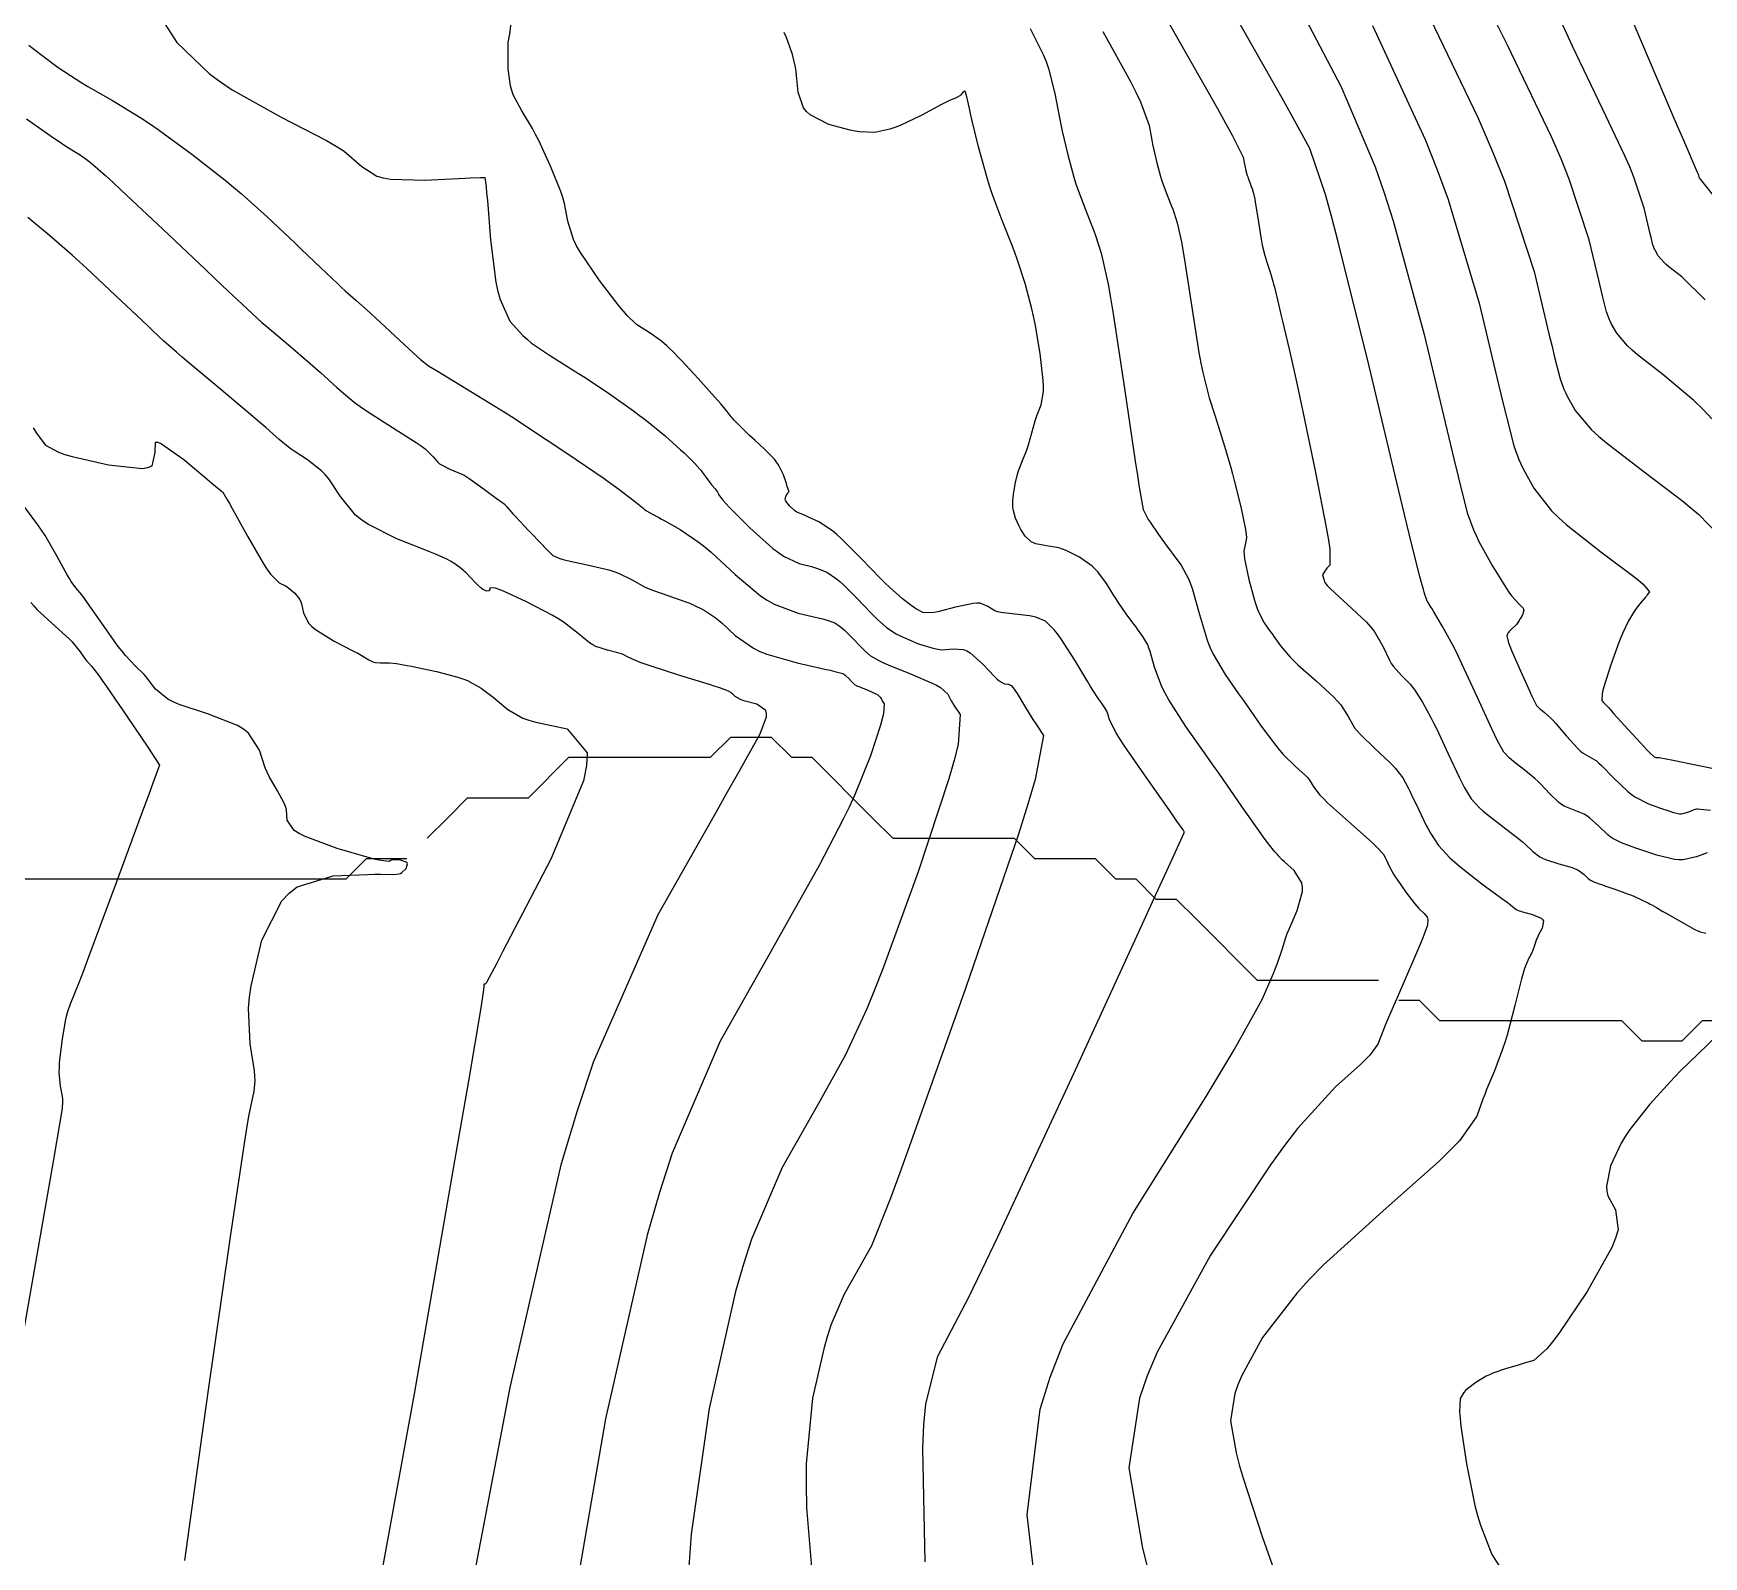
# Model space of a CAD drawing. Header units: metres. Extents: x 837117 to 838477, y 1189012 to 1191015.
# Drawn here: x 837577.6 to 837660.1, y 1189651.8 to 1189727 of the extents above; entities that cross this region are included whole.
import ezdxf

# ---------------------------------------------------------------- set-up
doc = ezdxf.new("R2010")
doc.units = ezdxf.units.M
doc.header["$LTSCALE"] = 0.3
doc.layers.add('COTAS 10', color=1, linetype='Continuous')
doc.layers.add('COTAS INT', color=252, linetype='Continuous')
doc.layers.add('DRENAJE', color=5, linetype='Continuous', lineweight=25)

msp = doc.modelspace()

# ---------------------------------------------------------------- linework, layer by layer
at = {"layer": 'COTAS 10'}
for points, elevation in [([(837660.297, 1189686.548), (837659.766, 1189686.338), (837659.096, 1189686.195), (837658.888, 1189686.195), (837658.671, 1189686.213), (837657.804, 1189686.421), (837656.971, 1189686.709), (837656.775, 1189686.778), (837656.593, 1189686.841), (837656.061, 1189687.028), (837655.626, 1189687.249), (837655.504, 1189687.333), (837655.383, 1189687.428), (837654.943, 1189687.852), (837654.487, 1189688.272), (837654.356, 1189688.363), (837654.222, 1189688.442), (837653.72, 1189688.64), (837653.221, 1189688.841), (837653.089, 1189688.923), (837652.96, 1189689.017), (837652.519, 1189689.451), (837652.064, 1189689.944), (837651.927, 1189690.076), (837651.785, 1189690.205), (837651.23, 1189690.651), (837650.722, 1189691.047), (837650.61, 1189691.143), (837650.51, 1189691.234), (837650.251, 1189691.516), (837649.943, 1189692.078), (837649.813, 1189692.345), (837649.663, 1189692.661), (837648.957, 1189694.205), (837648.183, 1189695.876), (837647.99, 1189696.272), (837647.806, 1189696.639), (837647.218, 1189697.723), (837646.788, 1189698.447), (837646.703, 1189698.588), (837646.634, 1189698.701), (837646.511, 1189698.894), (837646.483, 1189698.932), (837646.474, 1189698.949), (837646.465, 1189698.969), (837646.426, 1189699.061), (837646.352, 1189699.297), (837646.32, 1189699.407), (837646.283, 1189699.536), (837646.108, 1189700.164), (837645.596, 1189702.217), (837645.347, 1189703.245), (837645.051, 1189704.472), (837643.593, 1189710.563), (837642.073, 1189716.709), (837641.738, 1189717.971), (837641.44, 1189719.042), (837640.672, 1189721.32), (837639.722, 1189723.067), (837639.309, 1189723.802), (837638.831, 1189724.647), (837636.563, 1189728.608)], 1640), ([(837621.679, 1189651.527), (837621.564, 1189657.123), (837621.614, 1189658.304), (837621.7, 1189659.326), (837622.308, 1189661.69), (837623.832, 1189664.602), (837624.496, 1189665.97), (837625.265, 1189667.582), (837628.916, 1189675.43), (837632.404, 1189683.028), (837633.07, 1189684.481), (837633.607, 1189685.653), (837634.464, 1189687.535), (837634.463, 1189687.583), (837634.458, 1189687.598), (837634.452, 1189687.614), (837634.416, 1189687.678), (837634.11, 1189688.11), (837633.935, 1189688.358), (837633.72, 1189688.662), (837632.616, 1189690.221), (837631.506, 1189691.835), (837631.287, 1189692.172), (837631.106, 1189692.462), (837630.774, 1189693.112), (837630.691, 1189693.411), (837630.667, 1189693.478), (837630.643, 1189693.539), (837630.552, 1189693.704), (837630.446, 1189693.846), (837630.412, 1189693.892), (837630.376, 1189693.941), (837630.23, 1189694.142), (837629.954, 1189694.568), (837629.836, 1189694.76), (837629.701, 1189694.982), (837629.062, 1189696.052), (837628.38, 1189697.123), (837628.217, 1189697.347), (837628.066, 1189697.54), (837627.611, 1189697.974), (837627.147, 1189698.168), (837626.989, 1189698.208), (837626.819, 1189698.243), (837626.098, 1189698.323), (837625.407, 1189698.408), (837625.255, 1189698.447), (837625.12, 1189698.492), (837624.775, 1189698.709), (837624.388, 1189698.86), (837624.226, 1189698.863), (837624.041, 1189698.85), (837623.175, 1189698.662), (837622.306, 1189698.443), (837622.118, 1189698.41), (837621.954, 1189698.388), (837621.553, 1189698.408), (837621.246, 1189698.57), (837621.141, 1189698.638), (837621.028, 1189698.716), (837620.547, 1189699.082), (837619.909, 1189699.65), (837619.696, 1189699.856), (837619.468, 1189700.083), (837618.514, 1189701.078), (837617.551, 1189702.045), (837617.317, 1189702.254), (837617.097, 1189702.437), (837616.419, 1189702.888), (837615.921, 1189703.122), (837615.815, 1189703.169), (837615.722, 1189703.209), (837615.497, 1189703.289), (837615.336, 1189703.363), (837615.283, 1189703.4), (837615.225, 1189703.443), (837614.988, 1189703.658), (837614.802, 1189703.897), (837614.777, 1189703.956), (837614.764, 1189704.011), (837614.814, 1189704.187), (837614.909, 1189704.318), (837614.925, 1189704.346), (837614.936, 1189704.37), (837614.939, 1189704.425), (837614.916, 1189704.456), (837614.912, 1189704.465), (837614.909, 1189704.474), (837614.903, 1189704.505), (837614.868, 1189704.63), (837614.847, 1189704.698), (837614.819, 1189704.78), (837614.677, 1189705.196), (837614.429, 1189705.698), (837614.335, 1189705.835), (837614.231, 1189705.971), (837613.765, 1189706.453), (837613.257, 1189706.911), (837613.127, 1189707.032), (837613.001, 1189707.15), (837612.582, 1189707.555), (837612.239, 1189707.909), (837612.161, 1189707.995), (837612.09, 1189708.076), (837611.894, 1189708.323), (837611.584, 1189708.703), (837611.442, 1189708.867), (837611.275, 1189709.057), (837610.467, 1189709.953), (837609.641, 1189710.848), (837609.463, 1189711.037), (837609.307, 1189711.2), (837608.925, 1189711.575), (837608.668, 1189711.787), (837608.59, 1189711.847), (837608.509, 1189711.908), (837608.192, 1189712.131), (837607.868, 1189712.346), (837607.783, 1189712.401), (837607.699, 1189712.454), (837607.413, 1189712.631), (837606.966, 1189713.065), (837606.782, 1189713.28), (837606.571, 1189713.536), (837605.588, 1189714.806), (837604.648, 1189716.19), (837604.463, 1189716.519), (837604.311, 1189716.825), (837604.037, 1189717.731), (837603.869, 1189718.606), (837603.785, 1189718.891), (837603.684, 1189719.196), (837603.181, 1189720.452), (837602.591, 1189721.709), (837602.434, 1189722.014), (837602.28, 1189722.301), (837601.75, 1189723.181), (837601.336, 1189723.961), (837601.256, 1189724.185), (837601.192, 1189724.411), (837601.082, 1189725.256), (837601.077, 1189725.982), (837601.077, 1189726.134), (837601.078, 1189726.265), (837601.09, 1189726.562), (837601.11, 1189726.721), (837601.117, 1189726.765), (837601.125, 1189726.809), (837601.158, 1189726.969), (837601.227, 1189727.517)], 1630), ([(837660.19, 1189713.851), (837659.036, 1189714.987), (837658.398, 1189715.476), (837658.262, 1189715.593), (837658.145, 1189715.701), (837657.87, 1189716.023), (837657.735, 1189716.269), (837657.705, 1189716.329), (837657.679, 1189716.385), (837657.615, 1189716.559), (837657.522, 1189716.928), (837657.479, 1189717.109), (837657.427, 1189717.322), (837657.175, 1189718.375), (837656.676, 1189719.9), (837656.468, 1189720.411), (837656.231, 1189720.962), (837655.123, 1189723.27), (837653.637, 1189726.362), (837653.161, 1189727.406)], 1650), ([(837577.628, 1189707.517), (837577.76, 1189707.317), (837577.881, 1189707.138), (837578.231, 1189706.669), (837578.879, 1189706.318), (837579.188, 1189706.214), (837579.553, 1189706.106), (837581.341, 1189705.691), (837583.007, 1189705.521), (837583.296, 1189705.568), (837583.509, 1189705.655), (837583.656, 1189706.311), (837583.663, 1189706.816), (837583.788, 1189706.809), (837583.967, 1189706.739), (837585.06, 1189705.953), (837586.222, 1189704.984), (837586.446, 1189704.797), (837586.626, 1189704.646), (837586.923, 1189704.398), (837586.944, 1189704.38), (837586.958, 1189704.37), (837586.989, 1189704.35), (837587.197, 1189704.005), (837587.315, 1189703.794), (837587.46, 1189703.534), (837588.204, 1189702.181), (837589.004, 1189700.807), (837589.183, 1189700.534), (837589.345, 1189700.307), (837589.78, 1189699.878), (837590.091, 1189699.723), (837590.176, 1189699.669), (837590.259, 1189699.611), (837590.552, 1189699.363), (837590.791, 1189699.041), (837590.841, 1189698.937), (837590.883, 1189698.827), (837590.974, 1189698.373), (837591.233, 1189697.859), (837591.381, 1189697.711), (837591.563, 1189697.56), (837592.493, 1189696.994), (837593.452, 1189696.497), (837593.652, 1189696.391), (837593.823, 1189696.297), (837594.202, 1189696.073), (837594.408, 1189695.966), (837594.469, 1189695.947), (837594.532, 1189695.934), (837594.775, 1189695.923), (837595.052, 1189695.929), (837595.137, 1189695.926), (837595.226, 1189695.92), (837595.574, 1189695.881), (837596.102, 1189695.79), (837596.305, 1189695.751), (837596.531, 1189695.706), (837597.551, 1189695.496), (837598.605, 1189695.219), (837598.852, 1189695.133), (837599.081, 1189695.042), (837599.746, 1189694.676), (837600.277, 1189694.273), (837600.42, 1189694.159), (837600.562, 1189694.042), (837601.06, 1189693.611), (837601.809, 1189693.196), (837602.108, 1189693.091), (837602.446, 1189692.989), (837604.001, 1189692.657), (837604.98, 1189691.485), (837604.956, 1189690.854), (837604.803, 1189690.091), (837603.184, 1189686.227), (837601.205, 1189682.415), (837600.825, 1189681.684), (837600.517, 1189681.094), (837600.014, 1189680.134), (837599.989, 1189680.098), (837599.979, 1189680.084), (837599.968, 1189680.067), (837599.955, 1189680.06), (837599.95, 1189680.059), (837599.943, 1189680.058), (837599.913, 1189680.06), (837599.886, 1189680.054), (837599.882, 1189680.05), (837599.879, 1189680.043), (837599.878, 1189680.008), (837599.884, 1189679.972), (837599.885, 1189679.965), (837599.886, 1189679.959), (837599.887, 1189679.948), (837599.862, 1189679.784), (837599.847, 1189679.681), (837599.828, 1189679.554), (837599.731, 1189678.887), (837599.153, 1189675.461), (837598.832, 1189673.594), (837598.44, 1189671.329), (837596.441, 1189659.834), (837594.328, 1189648.281)], 1620)]:
    msp.add_lwpolyline(points, dxfattribs=dict(at, elevation=elevation))
at = {"layer": 'COTAS INT'}
for points, elevation in [([(837631.889, 1189730.741), (837634.02, 1189726.955), (837636.105, 1189723.297), (837636.507, 1189722.576), (837636.833, 1189721.981), (837637.375, 1189720.888), (837637.424, 1189720.623), (837637.439, 1189720.55), (837637.454, 1189720.478), (837637.514, 1189720.222), (837637.58, 1189719.979), (837637.6, 1189719.916), (837637.62, 1189719.854), (837637.699, 1189719.645), (837637.777, 1189719.449), (837637.797, 1189719.396), (837637.816, 1189719.342), (837637.879, 1189719.153), (837637.952, 1189718.813), (837637.978, 1189718.665), (837638.007, 1189718.494), (837638.131, 1189717.68), (837638.264, 1189716.839), (837638.298, 1189716.651), (837638.332, 1189716.482), (837638.445, 1189716.031), (837638.551, 1189715.701), (837638.581, 1189715.608), (837638.611, 1189715.514), (837638.72, 1189715.169), (837638.841, 1189714.755), (837638.878, 1189714.617), (837638.917, 1189714.469), (837639.069, 1189713.852), (837639.259, 1189713.053), (837639.321, 1189712.79), (837639.387, 1189712.509), (837639.661, 1189711.346), (837640.042, 1189709.642), (837640.176, 1189709.021), (837640.322, 1189708.336), (837640.955, 1189705.321), (837641.497, 1189702.529), (837641.587, 1189701.984), (837641.651, 1189701.538), (837641.662, 1189700.751), (837641.511, 1189700.59), (837641.471, 1189700.539), (837641.433, 1189700.485), (837641.303, 1189700.265), (837641.417, 1189699.896), (837641.533, 1189699.747), (837641.685, 1189699.579), (837642.536, 1189698.805), (837643.467, 1189697.933), (837643.669, 1189697.703), (837643.846, 1189697.479), (837644.286, 1189696.711), (837644.597, 1189696.046), (837644.693, 1189695.887), (837644.795, 1189695.738), (837645.198, 1189695.291), (837645.621, 1189694.861), (837645.735, 1189694.723), (837645.847, 1189694.577), (837646.24, 1189693.981), (837646.667, 1189693.196), (837646.8, 1189692.93), (837646.94, 1189692.643), (837647.501, 1189691.432), (837648.042, 1189690.272), (837648.17, 1189690.017), (837648.289, 1189689.79), (837648.637, 1189689.211), (837649.05, 1189688.762), (837649.21, 1189688.617), (837649.389, 1189688.463), (837650.197, 1189687.833), (837650.995, 1189687.226), (837651.167, 1189687.086), (837651.318, 1189686.958), (837651.687, 1189686.6), (837652.024, 1189686.339), (837652.154, 1189686.273), (837652.301, 1189686.21), (837652.966, 1189686.004), (837653.626, 1189685.809), (837653.769, 1189685.752), (837653.896, 1189685.694), (837654.21, 1189685.475), (837654.414, 1189685.278), (837654.47, 1189685.235), (837654.526, 1189685.196), (837654.727, 1189685.094), (837655.011, 1189684.994), (837655.12, 1189684.956), (837655.24, 1189684.914), (837655.783, 1189684.727), (837656.358, 1189684.518), (837656.5, 1189684.463), (837656.634, 1189684.409), (837657.054, 1189684.223), (837657.392, 1189684.055), (837657.474, 1189684.012), (837657.551, 1189683.97), (837657.788, 1189683.833), (837658.104, 1189683.644), (837658.231, 1189683.571), (837658.374, 1189683.488), (837659.034, 1189683.11), (837659.687, 1189682.759), (837659.826, 1189682.694), (837659.946, 1189682.642), (837660.229, 1189682.567)], 1638), ([(837660.523, 1189707.976), (837660.076, 1189708.445), (837659.637, 1189708.879), (837658.109, 1189710.166), (837656.857, 1189711.126), (837656.592, 1189711.355), (837656.361, 1189711.567), (837655.822, 1189712.2), (837655.556, 1189712.682), (837655.499, 1189712.799), (837655.448, 1189712.91), (837655.322, 1189713.25), (837655.14, 1189713.975), (837655.054, 1189714.328), (837654.953, 1189714.748), (837654.459, 1189716.813), (837653.48, 1189719.804), (837653.073, 1189720.807), (837652.607, 1189721.886), (837650.434, 1189726.415), (837648.145, 1189731.005)], 1648), ([(837645.745, 1189729.56), (837648.983, 1189722.811), (837649.677, 1189721.203), (837650.283, 1189719.708), (837651.742, 1189715.25), (837652.479, 1189712.173), (837652.63, 1189711.548), (837652.758, 1189711.022), (837653.029, 1189709.941), (837653.216, 1189709.434), (837653.292, 1189709.269), (837653.378, 1189709.095), (837653.774, 1189708.376), (837654.578, 1189707.433), (837654.921, 1189707.117), (837655.317, 1189706.776), (837657.182, 1189705.346), (837659.084, 1189703.907), (837659.503, 1189703.562), (837659.874, 1189703.239), (837660.828, 1189702.261)], 1646), ([(837660.743, 1189718.823), (837659.963, 1189719.807), (837659.938, 1189719.826), (837659.933, 1189719.83), (837659.929, 1189719.835), (837659.918, 1189719.847), (837659.911, 1189719.861), (837659.908, 1189719.868), (837659.905, 1189719.882), (837659.903, 1189719.889), (837659.901, 1189719.897), (837659.891, 1189719.938), (837659.872, 1189719.996), (837659.864, 1189720.016), (837659.855, 1189720.037), (837659.812, 1189720.126), (837659.13, 1189721.719), (837658.717, 1189722.689), (837658.207, 1189723.888), (837655.557, 1189730.126)], 1652), ([(837583.678, 1189728.172), (837584.718, 1189726.553), (837586.339, 1189725.009), (837586.879, 1189724.604), (837587.459, 1189724.209), (837589.879, 1189722.864), (837592.118, 1189721.71), (837592.582, 1189721.437), (837592.98, 1189721.182), (837593.854, 1189720.429), (837594.597, 1189719.946), (837594.912, 1189719.862), (837595.273, 1189719.8), (837596.971, 1189719.759), (837598.612, 1189719.84), (837598.937, 1189719.855), (837599.206, 1189719.867), (837599.713, 1189719.886), (837599.833, 1189719.887), (837599.859, 1189719.887), (837599.881, 1189719.888), (837599.932, 1189719.893), (837599.993, 1189719.425), (837600.021, 1189719.127), (837600.055, 1189718.757), (837600.216, 1189716.813), (837600.479, 1189714.725), (837600.577, 1189714.264), (837600.685, 1189713.854), (837601.164, 1189712.792), (837601.806, 1189712.084), (837602.017, 1189711.896), (837602.242, 1189711.711), (837603.174, 1189711.072), (837604.245, 1189710.41), (837604.557, 1189710.211), (837604.877, 1189710.005), (837606.087, 1189709.202), (837607.272, 1189708.367), (837607.575, 1189708.141), (837607.867, 1189707.917), (837608.83, 1189707.125), (837609.599, 1189706.443), (837609.768, 1189706.288), (837609.918, 1189706.149), (837610.301, 1189705.768), (837610.545, 1189705.488), (837610.607, 1189705.412), (837610.667, 1189705.337), (837610.865, 1189705.07), (837611.043, 1189704.824), (837611.091, 1189704.762), (837611.138, 1189704.702), (837611.302, 1189704.507), (837611.424, 1189704.355), (837611.444, 1189704.323), (837611.459, 1189704.294), (837611.463, 1189704.226), (837611.681, 1189703.95), (837611.83, 1189703.791), (837612.018, 1189703.596), (837613.018, 1189702.592), (837614.152, 1189701.569), (837614.424, 1189701.361), (837614.679, 1189701.187), (837615.448, 1189700.831), (837616.054, 1189700.677), (837616.206, 1189700.63), (837616.35, 1189700.581), (837616.814, 1189700.39), (837617.298, 1189700.069), (837617.455, 1189699.938), (837617.622, 1189699.789), (837618.31, 1189699.099), (837618.991, 1189698.388), (837619.153, 1189698.226), (837619.305, 1189698.079), (837619.761, 1189697.673), (837620.237, 1189697.361), (837620.401, 1189697.274), (837620.58, 1189697.185), (837621.342, 1189696.86), (837622.125, 1189696.623), (837622.316, 1189696.59), (837622.495, 1189696.571), (837623.051, 1189696.619), (837623.571, 1189696.586), (837623.727, 1189696.516), (837623.89, 1189696.419), (837624.522, 1189695.848), (837625.094, 1189695.247), (837625.218, 1189695.132), (837625.327, 1189695.039), (837625.598, 1189694.885), (837625.753, 1189694.868), (837625.79, 1189694.861), (837625.824, 1189694.852), (837625.924, 1189694.81), (837626.076, 1189694.626), (837626.142, 1189694.527), (837626.219, 1189694.408), (837626.587, 1189693.804), (837626.996, 1189693.129), (837627.099, 1189692.964), (837627.198, 1189692.808), (837627.519, 1189692.327), (837627.11, 1189690.164), (837626.749, 1189688.948), (837626.28, 1189687.466), (837623.69, 1189679.884), (837620.971, 1189672.255), (837620.42, 1189670.743), (837619.958, 1189669.491), (837619.018, 1189667.136), (837618.589, 1189666.37), (837618.448, 1189666.119), (837618.298, 1189665.852), (837617.675, 1189664.748), (837617.019, 1189663.223), (837616.848, 1189662.69), (837616.681, 1189662.109), (837616.116, 1189659.611), (837615.802, 1189656.377), (837615.794, 1189655.332), (837615.819, 1189654.223), (837616.196, 1189649.676)], 1628), ([(837627.286, 1189648.897), (837626.705, 1189653.852), (837627.352, 1189659.063), (837627.849, 1189660.646), (837628.484, 1189662.29), (837631.924, 1189668.732), (837635.543, 1189674.514), (837636.291, 1189675.741), (837636.928, 1189676.806), (837638.309, 1189679.303), (837638.863, 1189680.556), (837638.979, 1189680.837), (837639.078, 1189681.09), (837639.298, 1189681.764), (837639.482, 1189682.357), (837639.558, 1189682.559), (837639.645, 1189682.777), (837640.049, 1189683.697), (837640.315, 1189684.623), (837640.314, 1189684.845), (837640.282, 1189685.051), (837639.898, 1189685.667), (837639.417, 1189686.092), (837639.323, 1189686.178), (837639.247, 1189686.25), (837639.114, 1189686.395), (837639.075, 1189686.457), (837639.058, 1189686.477), (837639.038, 1189686.498), (837638.945, 1189686.583), (837638.627, 1189686.985), (837638.466, 1189687.206), (837638.274, 1189687.473), (837637.317, 1189688.835), (837636.185, 1189690.457), (837635.883, 1189690.888), (837635.585, 1189691.313), (837634.549, 1189692.781), (837633.7, 1189694.094), (837633.52, 1189694.42), (837633.364, 1189694.729), (837633, 1189695.71), (837632.786, 1189696.474), (837632.725, 1189696.647), (837632.662, 1189696.803), (837632.43, 1189697.227), (837632.159, 1189697.59), (837632.072, 1189697.708), (837631.98, 1189697.833), (837631.605, 1189698.348), (837631.206, 1189698.919), (837631.099, 1189699.081), (837630.994, 1189699.243), (837630.625, 1189699.841), (837630.204, 1189700.409), (837630.064, 1189700.552), (837629.916, 1189700.69), (837629.298, 1189701.138), (837628.633, 1189701.474), (837628.454, 1189701.541), (837628.278, 1189701.597), (837627.663, 1189701.703), (837627.137, 1189701.795), (837627.018, 1189701.841), (837626.909, 1189701.896), (837626.612, 1189702.172), (837626.404, 1189702.513), (837626.352, 1189702.61), (837626.302, 1189702.708), (837626.142, 1189703.069), (837626.033, 1189703.423), (837626.015, 1189703.517), (837626.002, 1189703.609), (837625.999, 1189703.924), (837626.038, 1189704.247), (837626.052, 1189704.344), (837626.068, 1189704.443), (837626.135, 1189704.83), (837626.234, 1189705.244), (837626.27, 1189705.36), (837626.31, 1189705.478), (837626.483, 1189705.909), (837626.674, 1189706.385), (837626.724, 1189706.531), (837626.773, 1189706.682), (837626.943, 1189707.277), (837627.112, 1189707.873), (837627.161, 1189708.026), (837627.21, 1189708.173), (837627.398, 1189708.658), (837627.51, 1189709.318), (837627.512, 1189709.576), (837627.502, 1189709.867), (837627.361, 1189711.187), (837627.111, 1189712.652), (837627.032, 1189713.033), (837626.949, 1189713.404), (837626.614, 1189714.655), (837626.22, 1189715.851), (837626.1, 1189716.187), (837625.975, 1189716.525), (837625.483, 1189717.761), (837624.986, 1189719.079), (837624.857, 1189719.468), (837624.732, 1189719.868), (837624.312, 1189721.399), (837623.983, 1189722.751), (837623.915, 1189723.038), (837623.857, 1189723.286), (837623.734, 1189723.868), (837623.668, 1189724.105), (837623.647, 1189724.136), (837623.624, 1189724.153), (837623.53, 1189724.089), (837623.417, 1189723.951), (837623.382, 1189723.921), (837623.346, 1189723.894), (837623.201, 1189723.827), (837622.847, 1189723.668), (837622.678, 1189723.584), (837622.479, 1189723.482), (837621.504, 1189722.97), (837620.435, 1189722.456), (837620.176, 1189722.353), (837619.933, 1189722.268), (837619.191, 1189722.103), (837618.456, 1189722.132), (837618.218, 1189722.169), (837617.965, 1189722.219), (837616.925, 1189722.505), (837615.999, 1189722.974), (837615.818, 1189723.139), (837615.669, 1189723.321), (837615.401, 1189724.105), (837615.325, 1189724.928), (837615.297, 1189725.134), (837615.266, 1189725.33), (837615.128, 1189725.958), (837614.899, 1189726.612), (837614.81, 1189726.824), (837614.71, 1189727.05)], 1632), ([(837626.867, 1189727.236), (837627.506, 1189725.958), (837627.646, 1189725.61), (837627.77, 1189725.263), (837628.083, 1189724.031), (837628.306, 1189722.827), (837628.374, 1189722.498), (837628.443, 1189722.171), (837628.712, 1189721.006), (837629.015, 1189719.905), (837629.105, 1189719.617), (837629.197, 1189719.337), (837629.555, 1189718.389), (837629.909, 1189717.499), (837629.999, 1189717.256), (837630.085, 1189717.015), (837630.369, 1189716.154), (837630.703, 1189714.611), (837630.822, 1189713.939), (837630.951, 1189713.161), (837631.513, 1189709.468), (837632.043, 1189705.883), (837632.152, 1189705.174), (837632.245, 1189704.588), (837632.446, 1189703.495), (837632.618, 1189703.128), (837632.693, 1189703), (837632.78, 1189702.86), (837633.193, 1189702.259), (837633.663, 1189701.616), (837633.785, 1189701.45), (837633.905, 1189701.289), (837634.309, 1189700.75), (837634.682, 1189700.067), (837634.782, 1189699.816), (837634.881, 1189699.538), (837635.226, 1189698.307), (837635.622, 1189696.997), (837635.754, 1189696.668), (837635.895, 1189696.353), (837636.482, 1189695.341), (837637.151, 1189694.393), (837637.343, 1189694.12), (837637.538, 1189693.841), (837638.268, 1189692.794), (837638.985, 1189691.833), (837639.171, 1189691.609), (837639.353, 1189691.402), (837639.964, 1189690.805), (837640.449, 1189690.364), (837640.55, 1189690.256), (837640.638, 1189690.154), (837640.838, 1189689.834), (837641.169, 1189689.394), (837641.34, 1189689.217), (837641.545, 1189689.015), (837642.572, 1189688.085), (837643.595, 1189687.18), (837643.799, 1189686.994), (837643.967, 1189686.835), (837644.286, 1189686.497), (837644.388, 1189686.309), (837644.42, 1189686.245), (837644.453, 1189686.177), (837644.588, 1189685.887), (837644.802, 1189685.493), (837644.885, 1189685.359), (837644.98, 1189685.215), (837645.41, 1189684.602), (837645.851, 1189684.023), (837645.953, 1189683.899), (837646.046, 1189683.792), (837646.308, 1189683.537), (837646.458, 1189683.359), (837646.481, 1189683.299), (837646.495, 1189683.236), (837646.479, 1189682.969), (837646.252, 1189682.346), (837646.134, 1189682.058), (837645.992, 1189681.718), (837645.279, 1189680.074), (837644.557, 1189678.416), (837644.409, 1189678.068), (837644.284, 1189677.768), (837644.02, 1189677.088), (837643.629, 1189676.543), (837643.424, 1189676.329), (837643.177, 1189676.087), (837641.935, 1189674.984), (837640.067, 1189672.93), (837639.425, 1189672.088), (837638.729, 1189671.128), (837635.766, 1189666.673), (837633.13, 1189661.884), (837632.64, 1189660.712), (837632.255, 1189659.608), (837631.732, 1189656.176), (837632.401, 1189652.212), (837632.768, 1189650.772)], 1634), ([(837630.443, 1189727.095), (837631.806, 1189724.628), (837632.077, 1189724.093), (837632.301, 1189723.622), (837632.729, 1189722.46), (837632.865, 1189721.725), (837632.906, 1189721.524), (837632.949, 1189721.324), (837633.113, 1189720.614), (837633.297, 1189719.942), (837633.352, 1189719.766), (837633.409, 1189719.596), (837633.627, 1189719.017), (837633.843, 1189718.474), (837633.898, 1189718.326), (837633.951, 1189718.179), (837634.124, 1189717.654), (837634.328, 1189716.712), (837634.4, 1189716.302), (837634.479, 1189715.827), (837634.822, 1189713.574), (837635.191, 1189711.245), (837635.287, 1189710.724), (837635.38, 1189710.255), (837635.692, 1189709.007), (837635.987, 1189708.093), (837636.07, 1189707.835), (837636.153, 1189707.575), (837636.456, 1189706.62), (837636.766, 1189705.571), (837636.853, 1189705.252), (837636.941, 1189704.921), (837637.266, 1189703.624), (837637.499, 1189702.499), (837637.53, 1189702.277), (837637.546, 1189702.093), (837637.481, 1189701.753), (837637.411, 1189701.435), (837637.423, 1189701.267), (837637.449, 1189701.063), (837637.659, 1189700.034), (837637.957, 1189698.942), (837638.039, 1189698.698), (837638.121, 1189698.479), (837638.415, 1189697.901), (837638.716, 1189697.474), (837638.803, 1189697.351), (837638.891, 1189697.225), (837639.22, 1189696.754), (837639.696, 1189696.193), (837639.876, 1189696.012), (837640.078, 1189695.819), (837640.982, 1189695.027), (837641.859, 1189694.231), (837642.043, 1189694.035), (837642.201, 1189693.85), (837642.562, 1189693.272), (837642.883, 1189692.72), (837643.017, 1189692.552), (837643.17, 1189692.377), (837643.885, 1189691.688), (837644.608, 1189691.02), (837644.767, 1189690.858), (837644.907, 1189690.706), (837645.263, 1189690.239), (837645.527, 1189689.752), (837645.61, 1189689.588), (837645.697, 1189689.41), (837646.044, 1189688.659), (837646.422, 1189687.883), (837646.528, 1189687.688), (837646.634, 1189687.503), (837647.023, 1189686.907), (837647.59, 1189686.289), (837647.809, 1189686.09), (837648.055, 1189685.879), (837649.164, 1189685.015), (837650.204, 1189684.247), (837650.406, 1189684.096), (837650.571, 1189683.972), (837650.855, 1189683.749), (837651.003, 1189683.682), (837651.082, 1189683.656), (837651.178, 1189683.628), (837651.663, 1189683.502), (837652.097, 1189683.311), (837652.161, 1189683.241), (837652.201, 1189683.164), (837652.141, 1189682.826), (837651.949, 1189682.459), (837651.906, 1189682.364), (837651.866, 1189682.271), (837651.758, 1189681.96), (837651.663, 1189681.683), (837651.633, 1189681.611), (837651.6, 1189681.542), (837651.467, 1189681.31), (837651.275, 1189680.824), (837651.206, 1189680.595), (837651.129, 1189680.324), (837650.796, 1189679.003), (837650.409, 1189677.541), (837650.3, 1189677.181), (837650.19, 1189676.841), (837649.782, 1189675.774), (837649.398, 1189674.859), (837649.303, 1189674.614), (837649.212, 1189674.374), (837648.922, 1189673.537), (837648.055, 1189672.327), (837647.6, 1189671.851), (837647.052, 1189671.314), (837644.295, 1189668.867), (837641.336, 1189666.177), (837640.659, 1189665.487), (837640.044, 1189664.822), (837638.34, 1189662.617), (837637.306, 1189660.739), (837637.114, 1189660.279), (837636.963, 1189659.846), (837636.758, 1189658.501), (837637.034, 1189656.909), (837637.186, 1189656.32), (837637.371, 1189655.668), (837638.312, 1189652.777), (837639.572, 1189649.252)], 1636), ([(837640.478, 1189727.693), (837642.216, 1189724.355), (837643.9, 1189720.405), (837644.348, 1189719.12), (837644.787, 1189717.753), (837646.31, 1189712.126), (837647.531, 1189707.024), (837647.781, 1189705.988), (837647.993, 1189705.115), (837648.442, 1189703.323), (837648.753, 1189702.482), (837648.879, 1189702.21), (837649.021, 1189701.92), (837649.677, 1189700.729), (837650.347, 1189699.642), (837650.499, 1189699.418), (837650.635, 1189699.227), (837651.004, 1189698.815), (837651.196, 1189698.615), (837651.221, 1189698.558), (837651.233, 1189698.5), (837651.176, 1189698.288), (837651.056, 1189698.098), (837651.029, 1189698.055), (837651.005, 1189698.016), (837650.94, 1189697.911), (837650.868, 1189697.818), (837650.839, 1189697.787), (837650.806, 1189697.754), (837650.655, 1189697.615), (837650.508, 1189697.466), (837650.477, 1189697.426), (837650.451, 1189697.388), (837650.396, 1189697.254), (837650.484, 1189696.909), (837650.548, 1189696.738), (837650.629, 1189696.533), (837651.067, 1189695.519), (837651.525, 1189694.511), (837651.619, 1189694.309), (837651.698, 1189694.142), (837651.865, 1189693.821), (837651.97, 1189693.706), (837652.011, 1189693.669), (837652.056, 1189693.63), (837652.263, 1189693.47), (837652.575, 1189693.184), (837652.687, 1189693.066), (837652.811, 1189692.931), (837653.351, 1189692.302), (837653.897, 1189691.695), (837654.024, 1189691.573), (837654.14, 1189691.472), (837654.473, 1189691.276), (837654.818, 1189691.076), (837654.942, 1189690.973), (837655.079, 1189690.849), (837655.676, 1189690.23), (837656.352, 1189689.577), (837656.539, 1189689.432), (837656.725, 1189689.302), (837657.396, 1189688.963), (837657.99, 1189688.752), (837658.129, 1189688.703), (837658.257, 1189688.658), (837658.623, 1189688.53), (837658.917, 1189688.473), (837658.999, 1189688.473), (837659.081, 1189688.48), (837659.377, 1189688.561), (837659.62, 1189688.662), (837659.668, 1189688.681), (837659.708, 1189688.696), (837659.781, 1189688.719), (837659.803, 1189688.716), (837659.81, 1189688.716), (837659.817, 1189688.715), (837659.848, 1189688.711), (837659.962, 1189688.698), (837660.457, 1189688.64)], 1642), ([(837643.761, 1189727.39), (837646.36, 1189721.768), (837646.957, 1189720.27), (837647.502, 1189718.797), (837649.026, 1189713.688), (837650.005, 1189709.599), (837650.206, 1189708.768), (837650.376, 1189708.068), (837650.735, 1189706.632), (837650.985, 1189705.958), (837651.085, 1189705.74), (837651.2, 1189705.507), (837651.725, 1189704.553), (837652.606, 1189703.434), (837652.944, 1189703.099), (837653.323, 1189702.752), (837655.031, 1189701.406), (837656.602, 1189700.239), (837656.895, 1189700.006), (837657.126, 1189699.811), (837657.447, 1189699.43), (837657.334, 1189699.273), (837657.292, 1189699.219), (837657.244, 1189699.161), (837657.033, 1189698.913), (837656.788, 1189698.605), (837656.72, 1189698.508), (837656.652, 1189698.407), (837656.405, 1189698), (837656.121, 1189697.4), (837656.029, 1189697.176), (837655.931, 1189696.927), (837655.531, 1189695.821), (837655.198, 1189694.779), (837655.143, 1189694.57), (837655.103, 1189694.397), (837655.093, 1189694.058), (837655.17, 1189693.967), (837655.185, 1189693.95), (837655.199, 1189693.936), (837655.226, 1189693.911), (837655.414, 1189693.71), (837655.529, 1189693.584), (837655.671, 1189693.427), (837656.409, 1189692.608), (837657.16, 1189691.783), (837657.31, 1189691.624), (837657.435, 1189691.494), (837657.677, 1189691.272), (837657.761, 1189691.251), (837657.787, 1189691.247), (837657.814, 1189691.245), (837657.92, 1189691.243), (837658.609, 1189691.119), (837659.003, 1189691.04), (837659.486, 1189690.941), (837661.966, 1189690.42)], 1644), ([(837577.408, 1189726.422), (837577.704, 1189726.188), (837577.985, 1189725.97), (837578.865, 1189725.321), (837579.747, 1189724.741), (837580.029, 1189724.566), (837580.327, 1189724.386), (837581.542, 1189723.685), (837582.949, 1189722.829), (837583.368, 1189722.551), (837583.8, 1189722.255), (837585.469, 1189721.037), (837587.104, 1189719.752), (837587.515, 1189719.413), (837587.908, 1189719.082), (837589.175, 1189717.947), (837590.282, 1189716.898), (837590.573, 1189716.621), (837590.858, 1189716.349), (837591.832, 1189715.418), (837592.664, 1189714.629), (837592.86, 1189714.448), (837593.04, 1189714.283), (837593.567, 1189713.821), (837594.121, 1189713.335), (837594.318, 1189713.155), (837594.535, 1189712.954), (837595.48, 1189712.067), (837596.387, 1189711.221), (837596.581, 1189711.047), (837596.749, 1189710.9), (837597.15, 1189710.586), (837597.628, 1189710.299), (837597.846, 1189710.168), (837599.329, 1189709.277), (837600.936, 1189708.279), (837601.43, 1189707.962), (837601.946, 1189707.628), (837603.983, 1189706.273), (837605.82, 1189705.015), (837606.208, 1189704.742), (837606.545, 1189704.501), (837607.328, 1189703.902), (837607.727, 1189703.57), (837607.822, 1189703.497), (837607.91, 1189703.433), (837608.171, 1189703.272), (837608.518, 1189703.091), (837608.659, 1189703.014), (837608.821, 1189702.926), (837609.569, 1189702.509), (837610.521, 1189701.869), (837610.812, 1189701.64), (837611.113, 1189701.388), (837612.299, 1189700.289), (837613.541, 1189699.236), (837613.879, 1189699.014), (837614.213, 1189698.821), (837615.399, 1189698.373), (837616.387, 1189698.145), (837616.597, 1189698.091), (837616.779, 1189698.041), (837617.209, 1189697.893), (837617.499, 1189697.701), (837617.593, 1189697.622), (837617.694, 1189697.533), (837618.106, 1189697.119), (837618.513, 1189696.694), (837618.611, 1189696.596), (837618.702, 1189696.508), (837618.975, 1189696.265), (837619.416, 1189696.018), (837619.614, 1189695.928), (837619.843, 1189695.827), (837620.943, 1189695.385), (837622.024, 1189694.924), (837622.242, 1189694.811), (837622.424, 1189694.705), (837622.788, 1189694.376), (837622.964, 1189694.049), (837623.027, 1189693.944), (837623.097, 1189693.833), (837623.403, 1189693.376), (837623.297, 1189691.882), (837623.107, 1189691.116), (837622.847, 1189690.197), (837621.329, 1189685.606), (837619.577, 1189680.814), (837619.169, 1189679.768), (837618.795, 1189678.845), (837617.726, 1189676.526), (837616.732, 1189674.752), (837616.406, 1189674.171), (837616.058, 1189673.552), (837614.615, 1189670.996), (837613.097, 1189667.463), (837612.7, 1189666.229), (837612.314, 1189664.883), (837611.005, 1189659.098), (837610.124, 1189652.891), (837610.008, 1189651.28)], 1626), ([(837577.295, 1189722.779), (837578.632, 1189721.852), (837578.909, 1189721.663), (837579.147, 1189721.503), (837579.669, 1189721.167), (837579.946, 1189720.998), (837580.028, 1189720.944), (837580.113, 1189720.886), (837580.442, 1189720.646), (837581.201, 1189719.979), (837581.558, 1189719.651), (837581.979, 1189719.261), (837584.027, 1189717.337), (837586.129, 1189715.348), (837586.583, 1189714.918), (837586.982, 1189714.54), (837587.959, 1189713.608), (837588.682, 1189712.943), (837588.92, 1189712.732), (837589.174, 1189712.511), (837590.228, 1189711.618), (837591.301, 1189710.706), (837591.568, 1189710.474), (837591.822, 1189710.249), (837592.628, 1189709.51), (837593.485, 1189708.793), (837593.772, 1189708.583), (837594.079, 1189708.367), (837595.367, 1189707.545), (837596.545, 1189706.802), (837596.783, 1189706.635), (837596.983, 1189706.486), (837597.387, 1189706.089), (837597.607, 1189705.822), (837597.69, 1189705.755), (837597.783, 1189705.691), (837598.2, 1189705.482), (837598.601, 1189705.323), (837598.684, 1189705.289), (837598.754, 1189705.26), (837598.907, 1189705.193), (837599.104, 1189705.061), (837599.203, 1189704.991), (837599.321, 1189704.907), (837599.906, 1189704.48), (837600.487, 1189704.054), (837600.602, 1189703.97), (837600.697, 1189703.9), (837600.877, 1189703.77), (837600.929, 1189703.727), (837600.944, 1189703.711), (837600.958, 1189703.695), (837601.013, 1189703.624), (837601.212, 1189703.398), (837601.318, 1189703.283), (837601.446, 1189703.145), (837602.092, 1189702.461), (837602.755, 1189701.765), (837602.894, 1189701.621), (837603.014, 1189701.497), (837603.285, 1189701.222), (837603.634, 1189701.067), (837603.803, 1189701.018), (837604.003, 1189700.966), (837604.986, 1189700.758), (837606.048, 1189700.507), (837606.298, 1189700.428), (837606.529, 1189700.346), (837607.203, 1189700.016), (837607.813, 1189699.678), (837608.004, 1189699.59), (837608.205, 1189699.506), (837609.009, 1189699.223), (837609.805, 1189698.955), (837609.999, 1189698.879), (837610.183, 1189698.804), (837610.757, 1189698.525), (837611.299, 1189698.162), (837611.463, 1189698.033), (837611.633, 1189697.891), (837612.299, 1189697.274), (837613.197, 1189696.64), (837613.513, 1189696.488), (837613.859, 1189696.346), (837615.35, 1189695.915), (837616.719, 1189695.613), (837616.988, 1189695.551), (837617.208, 1189695.5), (837617.604, 1189695.396), (837617.7, 1189695.332), (837617.732, 1189695.306), (837617.765, 1189695.277), (837617.901, 1189695.14), (837618.036, 1189694.999), (837618.069, 1189694.967), (837618.099, 1189694.938), (837618.189, 1189694.857), (837618.335, 1189694.775), (837618.4, 1189694.745), (837618.477, 1189694.712), (837618.841, 1189694.566), (837619.199, 1189694.413), (837619.271, 1189694.376), (837619.331, 1189694.34), (837619.452, 1189694.232), (837619.51, 1189694.123), (837619.531, 1189694.089), (837619.554, 1189694.052), (837619.655, 1189693.901), (837619.62, 1189693.406), (837619.557, 1189693.152), (837619.471, 1189692.848), (837618.969, 1189691.328), (837618.183, 1189689.372), (837617.918, 1189688.793), (837617.633, 1189688.199), (837616.434, 1189685.916), (837614.876, 1189683.133), (837614.364, 1189682.223), (837613.818, 1189681.253), (837611.556, 1189677.244), (837609.174, 1189671.704), (837608.552, 1189669.768), (837607.946, 1189667.658), (837605.894, 1189658.586), (837604.385, 1189649.916)], 1624), ([(837599.244, 1189649.976), (837601.176, 1189660.132), (837603.724, 1189671.195), (837604.502, 1189673.822), (837605.312, 1189676.26), (837608.497, 1189683.492), (837611.331, 1189688.51), (837611.92, 1189689.554), (837612.423, 1189690.446), (837613.532, 1189692.419), (837613.844, 1189693.247), (837613.844, 1189693.418), (837613.808, 1189693.563), (837613.367, 1189693.877), (837612.788, 1189694.026), (837612.664, 1189694.067), (837612.556, 1189694.109), (837612.3, 1189694.259), (837612.156, 1189694.392), (837612.119, 1189694.423), (837612.084, 1189694.451), (837611.967, 1189694.529), (837611.539, 1189694.682), (837611.307, 1189694.757), (837611.027, 1189694.846), (837609.605, 1189695.287), (837608.152, 1189695.749), (837607.853, 1189695.851), (837607.597, 1189695.943), (837607.045, 1189696.185), (837606.722, 1189696.343), (837606.612, 1189696.382), (837606.492, 1189696.42), (837605.983, 1189696.54), (837605.414, 1189696.733), (837605.257, 1189696.817), (837605.1, 1189696.913), (837604.533, 1189697.371), (837603.799, 1189697.941), (837603.537, 1189698.109), (837603.249, 1189698.281), (837601.996, 1189698.935), (837600.855, 1189699.455), (837600.638, 1189699.542), (837600.463, 1189699.604), (837600.19, 1189699.622), (837600.169, 1189699.51), (837600.154, 1189699.491), (837600.135, 1189699.476), (837600.033, 1189699.466), (837599.906, 1189699.505), (837599.871, 1189699.522), (837599.836, 1189699.541), (837599.712, 1189699.635), (837599.564, 1189699.778), (837599.514, 1189699.828), (837599.46, 1189699.884), (837599.233, 1189700.125), (837598.987, 1189700.376), (837598.921, 1189700.438), (837598.855, 1189700.497), (837598.626, 1189700.682), (837598.397, 1189700.839), (837598.332, 1189700.88), (837598.266, 1189700.92), (837598.021, 1189701.054), (837597.497, 1189701.284), (837597.255, 1189701.384), (837596.97, 1189701.5), (837595.592, 1189702.049), (837594.157, 1189702.765), (837593.837, 1189702.986), (837593.551, 1189703.218), (837592.796, 1189704.135), (837592.222, 1189705.01), (837592.049, 1189705.215), (837591.871, 1189705.403), (837591.178, 1189705.948), (837590.519, 1189706.368), (837590.361, 1189706.479), (837590.214, 1189706.587), (837589.775, 1189706.954), (837589.108, 1189707.544), (837588.818, 1189707.793), (837588.482, 1189708.078), (837586.889, 1189709.414), (837585.308, 1189710.739), (837584.98, 1189711.017), (837584.7, 1189711.256), (837584.087, 1189711.798), (837583.539, 1189712.319), (837583.301, 1189712.546), (837583.024, 1189712.808), (837581.711, 1189714.05), (837580.26, 1189715.403), (837579.895, 1189715.735), (837579.548, 1189716.048), (837578.429, 1189717.025), (837577.367, 1189717.916)], 1622), ([(837585.12, 1189651.591), (837586.058, 1189658.377), (837586.305, 1189660.136), (837586.546, 1189661.844), (837587.368, 1189667.582), (837588.025, 1189671.97), (837588.161, 1189672.827), (837588.279, 1189673.53), (837588.538, 1189674.774), (837588.59, 1189675.275), (837588.575, 1189675.508), (837588.549, 1189675.783), (837588.35, 1189677.116), (837588.268, 1189678.873), (837588.315, 1189679.415), (837588.392, 1189679.981), (837588.923, 1189682.225), (837589.906, 1189684.174), (837590.268, 1189684.554), (837590.669, 1189684.864), (837592.443, 1189685.409), (837594.134, 1189685.476), (837594.483, 1189685.486), (837594.78, 1189685.491), (837595.421, 1189685.478), (837595.701, 1189685.498), (837595.771, 1189685.525), (837595.836, 1189685.561), (837596.043, 1189685.767), (837596.111, 1189685.991), (837596.089, 1189686.038), (837596.049, 1189686.078), (837595.758, 1189686.17), (837595.425, 1189686.192), (837595.359, 1189686.188), (837595.305, 1189686.18), (837595.204, 1189686.115), (837594.794, 1189686.157), (837594.545, 1189686.217), (837594.237, 1189686.298), (837592.637, 1189686.762), (837591.053, 1189687.341), (837590.755, 1189687.493), (837590.519, 1189687.642), (837590.175, 1189688.151), (837590.133, 1189688.67), (837590.087, 1189688.825), (837590.026, 1189688.984), (837589.685, 1189689.602), (837589.282, 1189690.305), (837589.184, 1189690.518), (837589.091, 1189690.74), (837588.801, 1189691.61), (837588.262, 1189692.445), (837588.011, 1189692.645), (837587.717, 1189692.831), (837586.289, 1189693.39), (837584.843, 1189693.866), (837584.538, 1189694), (837584.275, 1189694.134), (837583.667, 1189694.629), (837583.312, 1189695.102), (837583.208, 1189695.224), (837583.102, 1189695.342), (837582.698, 1189695.733), (837582.189, 1189696.278), (837582.016, 1189696.492), (837581.83, 1189696.734), (837581.043, 1189697.836), (837580.309, 1189698.891), (837580.157, 1189699.102), (837580.027, 1189699.279), (837579.74, 1189699.627), (837579.51, 1189699.937), (837579.417, 1189700.089), (837579.31, 1189700.271), (837578.814, 1189701.168), (837578.213, 1189702.205), (837578.04, 1189702.476), (837577.863, 1189702.739), (837577.2, 1189703.628)], 1618), ([(837577.505, 1189698.904), (837577.653, 1189698.731), (837577.815, 1189698.555), (837578.529, 1189697.893), (837579.239, 1189697.259), (837579.401, 1189697.101), (837579.547, 1189696.95), (837579.945, 1189696.466), (837580.213, 1189696.091), (837580.276, 1189696.009), (837580.335, 1189695.936), (837580.508, 1189695.751), (837580.867, 1189695.291), (837581.042, 1189695.045), (837581.251, 1189694.747), (837582.281, 1189693.243), (837583.283, 1189691.761), (837583.473, 1189691.476), (837583.626, 1189691.247), (837583.866, 1189690.873), (837583.537, 1189689.978), (837583.331, 1189689.419), (837583.076, 1189688.726), (837581.741, 1189685.102), (837580.38, 1189681.436), (837580.108, 1189680.717), (837579.882, 1189680.126), (837579.446, 1189679.061), (837579.3, 1189678.644), (837579.256, 1189678.461), (837579.211, 1189678.25), (837579.038, 1189677.243), (837578.916, 1189676.173), (837578.904, 1189675.922), (837578.901, 1189675.69), (837578.967, 1189675.012), (837579.059, 1189674.508), (837579.072, 1189674.385), (837579.079, 1189674.269), (837579.061, 1189673.909), (837578.624, 1189671.398), (837576.424, 1189658.774)], 1616), ([(837660.761, 1189677.508), (837659.377, 1189676.177), (837659.014, 1189675.81), (837658.66, 1189675.445), (837657.457, 1189674.135), (837656.463, 1189672.873), (837656.241, 1189672.539), (837656.042, 1189672.21), (837655.516, 1189671.077), (837655.324, 1189670.08), (837655.336, 1189669.838), (837655.377, 1189669.61), (837655.756, 1189668.907), (837655.887, 1189667.919), (837655.77, 1189667.511), (837655.586, 1189667.045), (837654.369, 1189664.877), (837652.96, 1189662.804), (837652.654, 1189662.398), (837652.386, 1189662.066), (837651.723, 1189661.472), (837651.253, 1189661.338), (837651.106, 1189661.295), (837650.952, 1189661.25), (837650.334, 1189661.067), (837649.704, 1189660.842), (837649.541, 1189660.771), (837649.384, 1189660.696), (837648.862, 1189660.393), (837648.447, 1189660.072), (837648.358, 1189659.986), (837648.28, 1189659.901), (837648.088, 1189659.605), (837648.065, 1189658.933), (837648.092, 1189658.612), (837648.134, 1189658.232), (837648.409, 1189656.37), (837648.825, 1189654.319), (837648.956, 1189653.819), (837649.094, 1189653.349), (837649.652, 1189651.897), (837650.369, 1189650.793)], 1638)]:
    msp.add_lwpolyline(points, dxfattribs=dict(at, elevation=elevation))
at = {"layer": 'DRENAJE'}
for points in [[(837597.083, 1189687.258, 0), (837598.082, 1189688.258, 0), (837599.082, 1189689.257, 0), (837602.081, 1189689.257, 0), (837604.08, 1189691.257, 0), (837611.078, 1189691.257, 0), (837612.078, 1189692.256, 0), (837614.077, 1189692.256, 0), (837615.077, 1189691.257, 0), (837616.076, 1189691.257, 0), (837617.076, 1189690.257, 0), (837618.076, 1189689.257, 0), (837619.075, 1189688.258, 0), (837620.075, 1189687.258, 0), (837626.073, 1189687.258, 0), (837627.072, 1189686.258, 0), (837630.071, 1189686.258, 0), (837631.071, 1189685.259, 0), (837632.071, 1189685.259, 0), (837633.07, 1189684.259, 0), (837634.07, 1189684.259, 0), (837635.07, 1189683.259, 0), (837636.069, 1189682.26, 0), (837637.069, 1189681.26, 0), (837638.069, 1189680.26, 0), (837639.068, 1189680.26, 0), (837644.067, 1189680.26, 0)], [(837549.099, 1189685.259, 0), (837593.084, 1189685.259, 0), (837594.084, 1189686.258, 0), (837595.083, 1189686.258, 0), (837596.083, 1189686.258, 0)], [(837645.066, 1189679.261, 0), (837646.066, 1189679.261, 0), (837647.066, 1189678.261, 0), (837656.063, 1189678.261, 0), (837657.062, 1189677.261, 0), (837659.062, 1189677.261, 0), (837660.061, 1189678.261, 0), (837664.06, 1189678.261, 0)]]:
    msp.add_polyline3d(points, dxfattribs=at)

doc.saveas('drawing.dxf')
